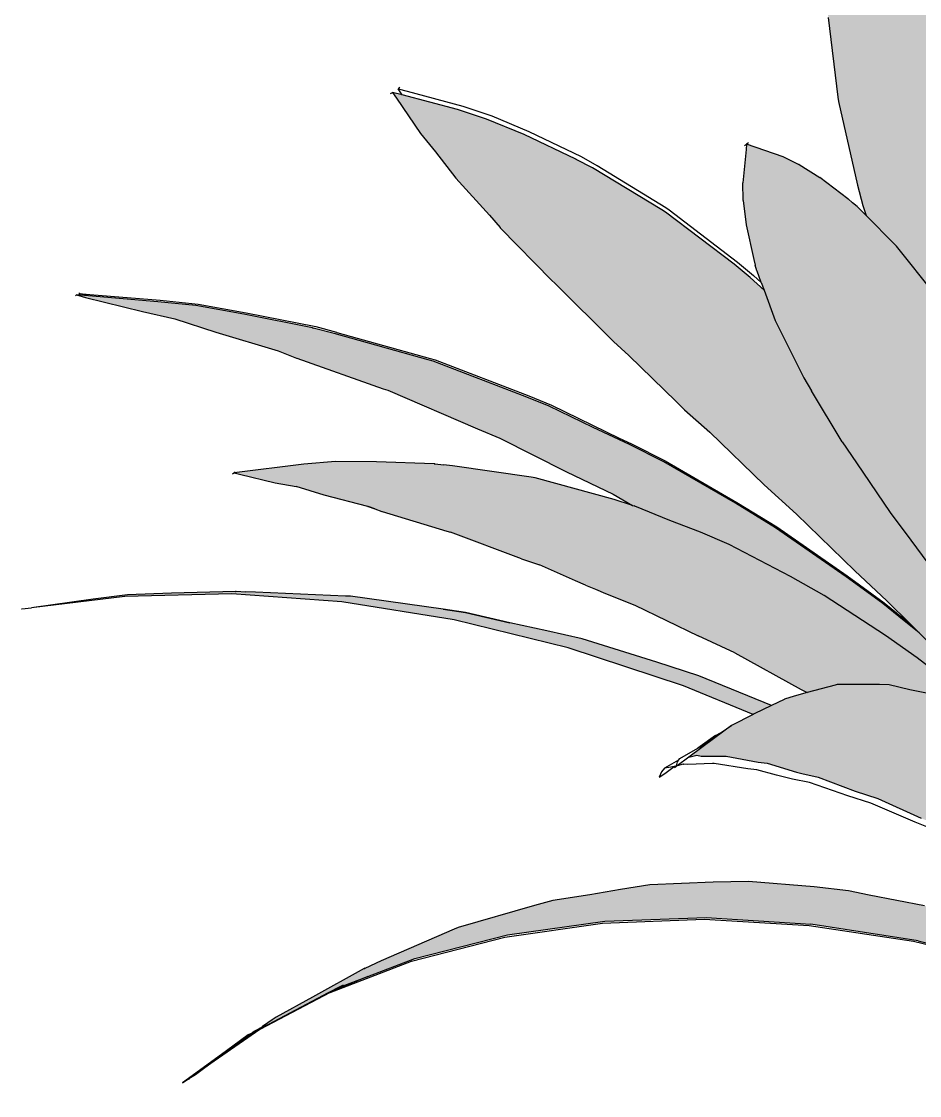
# Model space of a CAD drawing. Header units: metres. Extents: x -175 to 101, y -7 to 93.
# Drawn here: x 7.5479 to 7.6325, y 1.3136 to 1.4147 of the extents above; entities that cross this region are included whole.
import ezdxf

# ---------------------------------------------------------------- set-up
doc = ezdxf.new("R2010")
doc.units = ezdxf.units.M

# ---------------------------------------------------------------- blocks, each defined once
blk = doc.blocks.new('planta 2')
at = {"true_color": 0xffffff}
h = blk.add_hatch(color=7, dxfattribs=at)
h.dxf.hatch_style = 1
h.paths.add_polyline_path([(6.0606, 0.34076), (6.06278, 0.35035), (6.06412, 0.35543), (6.06619, 0.36432), (6.06726, 0.36831), (6.06822, 0.37242), (6.06934, 0.37744), (6.06996, 0.37982), (6.07206, 0.38959), (6.07218, 0.39007), (6.07391, 0.39887), (6.07415, 0.40078), (6.07418, 0.40083), (6.0751, 0.40671), (6.07544, 0.41073), (6.07574, 0.41359), (6.07581, 0.41869), (6.07582, 0.41957), (6.07507, 0.41874), (6.07038, 0.41358), (6.06806, 0.41073), (6.06528, 0.40672), (6.0616, 0.40076), (6.06059, 0.39885), (6.05632, 0.39006), (6.05613, 0.38959), (6.05258, 0.37983), (6.05183, 0.37743), (6.0515, 0.37619), (6.05118, 0.37769), (6.05096, 0.37837), (6.0508, 0.37892), (6.05074, 0.37908), (6.04928, 0.38307), (6.04796, 0.38577), (6.04688, 0.38754), (6.04397, 0.39123), (6.04358, 0.39071), (6.04108, 0.38754), (6.04, 0.38577), (6.03868, 0.38307), (6.0372, 0.37904), (6.037, 0.37837), (6.03678, 0.37769), (6.03678, 0.37765), (6.03646, 0.37619), (6.03625, 0.37523), (6.03542, 0.37142), (6.03537, 0.37108), (6.03459, 0.36374), (6.03453, 0.36193), (6.03432, 0.35473), (6.03441, 0.35164), (6.03459, 0.34441), (6.0349, 0.34027), (6.03542, 0.33223), (6.03588, 0.32788), (6.03644, 0.32163), (6.03678, 0.31793), (6.03721, 0.31454), (6.03868, 0.30109), (6.03878, 0.30033), (6.04055, 0.28533), (6.04108, 0.27998), (6.04163, 0.27545), (6.04175, 0.27462), (6.04188, 0.27341), (6.04234, 0.26962), (6.04262, 0.26651), (6.04372, 0.25585), (6.04384, 0.25576), (6.04398, 0.25577), (6.04428, 0.25589), (6.04427, 0.25579), (6.04469, 0.25581), (6.04481, 0.25581), (6.04853, 0.26651), (6.05182, 0.27462), (6.05345, 0.27878), (6.0586, 0.28996), (6.05889, 0.29049), (6.06384, 0.29993), (6.06525, 0.30218), (6.06807, 0.30686), (6.06912, 0.30865), (6.071, 0.31129), (6.07425, 0.31612), (6.07614, 0.31837), (6.07917, 0.32221), (6.08065, 0.32366), (6.08204, 0.32509), (6.08369, 0.32694), (6.08454, 0.32762), (6.08762, 0.33036), (6.08779, 0.33045), (6.09036, 0.33199), (6.09079, 0.3323), (6.09082, 0.33231), (6.09153, 0.33254), (6.09175, 0.3326), (6.09188, 0.33266), (6.08821, 0.33293), (6.08566, 0.33312), (6.08498, 0.33305), (6.08253, 0.33281), (6.08028, 0.33256), (6.07832, 0.33233), (6.07775, 0.33215), (6.07712, 0.33196), (6.0771, 0.33195), (6.07314, 0.33077), (6.07204, 0.33044), (6.0718, 0.33035), (6.06728, 0.32764), (6.06629, 0.32695), (6.0634, 0.32411), (6.06288, 0.32363), (6.06157, 0.3222), (6.05888, 0.31836), (6.05755, 0.31612), (6.05525, 0.31131), (6.0542, 0.30866), (6.05283, 0.30456), (6.0521, 0.30241), (6.05543, 0.31454), (6.05651, 0.31793), (6.05785, 0.32163), (6.06006, 0.32788), (6.06184, 0.33223), (6.06548, 0.34027), (6.06766, 0.34441), (6.07184, 0.35164), (6.07393, 0.35473), (6.07473, 0.35581), (6.07876, 0.36148), (6.08026, 0.36432), (6.0827, 0.36831), (6.08521, 0.37242), (6.08817, 0.37744), (6.0898, 0.37982), (6.09638, 0.38959), (6.09676, 0.39007), (6.10353, 0.39887), (6.10496, 0.40078), (6.10501, 0.40083), (6.10998, 0.40671), (6.11327, 0.41073), (6.11605, 0.41359), (6.12081, 0.41869), (6.12163, 0.41957), (6.12058, 0.41874), (6.1138, 0.41358), (6.11019, 0.41073), (6.10587, 0.40672), (6.09967, 0.40076), (6.09795, 0.39883), (6.09791, 0.39879), (6.09012, 0.39006), (6.08972, 0.38959), (6.08252, 0.37983), (6.08083, 0.37743), (6.07609, 0.36965), (6.07522, 0.36827), (6.07286, 0.36433), (6.06829, 0.35543), (6.06583, 0.35035), (6.06186, 0.34078), (6.05986, 0.33563), (6.05857, 0.33171), (6.05813, 0.33039), (6.0586, 0.33248), (6.05929, 0.33563)])
h.paths.add_polyline_path([(6.03129, 0.38959), (6.03108, 0.39007), (6.02675, 0.39887), (6.02567, 0.40078), (6.02565, 0.40083), (6.02199, 0.40671), (6.01917, 0.41073), (6.01683, 0.41359), (6.01215, 0.41869), (6.01135, 0.41957), (6.01135, 0.41874), (6.01149, 0.41358), (6.01183, 0.41073), (6.01221, 0.40672), (6.01322, 0.40076), (6.01348, 0.39883), (6.01349, 0.39879), (6.0153, 0.39006), (6.01542, 0.38959), (6.0176, 0.37983), (6.01824, 0.37743), (6.02004, 0.36965), (6.02037, 0.36827), (6.02146, 0.36433), (6.02358, 0.35543), (6.02495, 0.35035), (6.02718, 0.34078), (6.02851, 0.33563), (6.02939, 0.33171), (6.0297, 0.3303), (6.02896, 0.33248), (6.02792, 0.33563), (6.02592, 0.34076), (6.02193, 0.35035), (6.01946, 0.35543), (6.01488, 0.36432), (6.0125, 0.36831), (6.0099, 0.37242), (6.00684, 0.37744), (6.00516, 0.37982), (5.99795, 0.38959), (5.99754, 0.39007), (5.98969, 0.39887), (5.98784, 0.40085), (5.98176, 0.40671), (5.97744, 0.41073), (5.97382, 0.41359), (5.96715, 0.41869), (5.966, 0.41957), (5.96674, 0.41874), (5.97163, 0.41358), (5.97443, 0.41073), (5.97776, 0.40672), (5.98285, 0.40076), (5.98425, 0.39883), (5.98429, 0.39879), (5.99107, 0.39006), (5.99144, 0.38959), (5.99807, 0.37983), (5.99972, 0.37743), (6.00434, 0.36965), (6.00763, 0.36433), (6.00886, 0.36193), (6.00898, 0.36179), (6.00904, 0.36168), (6.01167, 0.35797), (6.01402, 0.35477), (6.01613, 0.35164), (6.0203, 0.34441), (6.02248, 0.34027), (6.02612, 0.33221), (6.02789, 0.32788), (6.02885, 0.32515), (6.03145, 0.31795), (6.03253, 0.31454), (6.03296, 0.31298), (6.03372, 0.31129), (6.03469, 0.30865), (6.03524, 0.30686), (6.03673, 0.30218), (6.03729, 0.29993), (6.03936, 0.29049), (6.03945, 0.28996), (6.04116, 0.27878), (6.04163, 0.27545), (6.04108, 0.27998), (6.04055, 0.28533), (6.03878, 0.30033), (6.03868, 0.30109), (6.03721, 0.31454), (6.03678, 0.31793), (6.03644, 0.32163), (6.03588, 0.32788), (6.03542, 0.33223), (6.0349, 0.34027), (6.03459, 0.34441), (6.03441, 0.35164), (6.03432, 0.35473), (6.03453, 0.36193), (6.03459, 0.36374), (6.0354, 0.37135), (6.03625, 0.37523), (6.03565, 0.37744), (6.0349, 0.37982)])
h.paths.add_polyline_path([(6.03032, 0.31837), (6.02777, 0.32221), (6.02653, 0.32366), (6.02504, 0.32509), (6.02326, 0.32694), (6.02233, 0.32762), (6.018, 0.33036), (6.01776, 0.33045), (6.01442, 0.3315), (6.01285, 0.33199), (6.01168, 0.3323), (6.00994, 0.33251), (6.00762, 0.3328), (6.00457, 0.33312), (6.00209, 0.33294), (5.99818, 0.33267), (5.99911, 0.33233), (5.99951, 0.33195), (6.00187, 0.33044), (6.00203, 0.33035), (6.00491, 0.32764), (6.00574, 0.32695), (6.00816, 0.32411), (6.0086, 0.32363), (6.01001, 0.3222), (6.0129, 0.31836), (6.01472, 0.31612), (6.01783, 0.31131), (6.01965, 0.30866), (6.02198, 0.30456), (6.02337, 0.30216), (6.02473, 0.29992), (6.02952, 0.29049), (6.02981, 0.28996), (6.0348, 0.27878), (6.03637, 0.27463), (6.03957, 0.26651), (6.04315, 0.25575), (6.04333, 0.25577), (6.04373, 0.25578), (6.04262, 0.26651), (6.04188, 0.27341), (6.04175, 0.27462), (6.04163, 0.27545), (6.04116, 0.27878), (6.03945, 0.28996), (6.03936, 0.29049), (6.03729, 0.29993), (6.03673, 0.30218), (6.03524, 0.30686), (6.03469, 0.30865), (6.03372, 0.31129), (6.03296, 0.31298), (6.03156, 0.31612)])
h.paths.add_polyline_path([(6.02248, 0.34027), (6.0203, 0.34441), (6.01613, 0.35164), (6.01402, 0.35477), (6.01167, 0.35797), (6.00904, 0.36168), (6.00898, 0.36179), (6.00886, 0.36193), (6.00736, 0.36372), (6.00075, 0.37108), (6.00037, 0.37142), (5.99312, 0.37769), (5.99227, 0.37837), (5.99148, 0.37904), (5.99142, 0.37904), (5.99138, 0.37908), (5.98566, 0.38305), (5.9815, 0.38577), (5.97807, 0.38754), (5.97044, 0.39123), (5.97089, 0.39071), (5.97397, 0.38753), (5.97586, 0.38577), (5.97816, 0.38307), (5.98183, 0.37908), (5.98189, 0.37904), (5.9824, 0.37837), (5.98294, 0.37766), (5.98297, 0.37762), (5.98827, 0.37142), (5.98857, 0.37108), (5.99409, 0.36374), (5.99552, 0.36193), (5.99814, 0.35797), (5.99889, 0.35689), (5.99961, 0.35581), (6.00036, 0.35473), (6.00258, 0.35164), (6.00702, 0.34441), (6.00964, 0.34027), (6.01401, 0.33223), (6.01442, 0.3315), (6.01795, 0.33038), (6.02233, 0.32762), (6.02326, 0.32694), (6.02504, 0.32509), (6.02653, 0.32366), (6.02777, 0.32221), (6.03032, 0.31837), (6.03156, 0.31612), (6.03296, 0.31298), (6.03253, 0.31454), (6.03145, 0.31795), (6.02885, 0.32515), (6.02789, 0.32788), (6.02612, 0.33221)], flags=17)
h.paths.add_polyline_path([(6.00449, 0.34027), (6.0011, 0.34441), (5.99503, 0.35164), (5.99196, 0.35477), (5.98872, 0.35797), (5.98487, 0.36193), (5.98281, 0.36372), (5.97423, 0.37108), (5.97375, 0.37142), (5.96485, 0.37769), (5.96387, 0.37837), (5.96295, 0.37904), (5.9629, 0.37904), (5.96284, 0.37908), (5.9562, 0.38305), (5.95163, 0.38577), (5.94787, 0.38754), (5.94102, 0.39071), (5.95127, 0.38577), (5.96231, 0.37904), (5.97299, 0.37108), (5.98325, 0.36193), (5.99303, 0.35164), (6.00228, 0.34027), (6.0075, 0.33281), (6.00762, 0.3328), (6.00994, 0.33251)])
h.paths.add_polyline_path([(5.99614, 0.31612), (5.9925, 0.31837), (5.98587, 0.32221), (5.98262, 0.32366), (5.97914, 0.32509), (5.97497, 0.32694), (5.9728, 0.32762), (5.96359, 0.33036), (5.96308, 0.33045), (5.95358, 0.33199), (5.95144, 0.3323), (5.95138, 0.33231), (5.94425, 0.3328), (5.93923, 0.33312), (5.93865, 0.33309), (5.93725, 0.33303), (5.9369, 0.33306), (5.93518, 0.33294), (5.9283, 0.33263), (5.93676, 0.33292), (5.93721, 0.33294), (5.94613, 0.33219), (5.94659, 0.33215), (5.94734, 0.33208), (5.94756, 0.33201), (5.94794, 0.33196), (5.94798, 0.33195), (5.95123, 0.33127), (5.95715, 0.33004), (5.96815, 0.3264), (5.97895, 0.32144), (5.98949, 0.3152), (5.9997, 0.30772), (6.00953, 0.29903), (6.01871, 0.28939), (6.02769, 0.27836), (6.03613, 0.2663), (6.0425, 0.25572), (6.04254, 0.25571), (6.04258, 0.25572), (6.04275, 0.25579), (6.0375, 0.26651), (6.03298, 0.27462), (6.03053, 0.27878), (6.02296, 0.28996), (6.02254, 0.29049), (6.01466, 0.29993), (6.01245, 0.30218), (6.00753, 0.30686), (6.0057, 0.30865), (6.00245, 0.31129)])
h.paths.add_polyline_path([(6.08852, 0.3077), (6.09879, 0.31517), (6.10938, 0.32141), (6.12024, 0.32635), (6.13131, 0.32999), (6.14161, 0.33212), (6.1514, 0.33294), (6.15966, 0.33263), (6.15379, 0.33293), (6.1516, 0.33303), (6.15106, 0.33306), (6.14973, 0.33312), (6.14931, 0.33309), (6.1447, 0.33281), (6.13742, 0.33233), (6.13533, 0.33196), (6.13528, 0.33195), (6.12577, 0.33044), (6.12528, 0.33035), (6.116, 0.32764), (6.11378, 0.32695), (6.10727, 0.32411), (6.10609, 0.32363), (6.10283, 0.3222), (6.09612, 0.31836), (6.09244, 0.31612), (6.08607, 0.31131), (6.08277, 0.30866), (6.0785, 0.30456), (6.07594, 0.30216), (6.07372, 0.29992), (6.06573, 0.29049), (6.0653, 0.28996), (6.05762, 0.27878), (6.05514, 0.27463), (6.05055, 0.26651), (6.04524, 0.25581), (6.04549, 0.25581), (6.05187, 0.2663), (6.06036, 0.27835), (6.0694, 0.28937), (6.07864, 0.29901)])
h.paths.add_polyline_path([(6.08094, 0.34441), (6.08536, 0.35164), (6.0876, 0.35473), (6.0876, 0.35477), (6.08835, 0.35581), (6.08907, 0.35689), (6.08982, 0.35797), (6.09246, 0.36193), (6.09387, 0.36372), (6.09938, 0.37108), (6.09969, 0.37142), (6.10499, 0.37762), (6.10502, 0.37769), (6.10556, 0.37837), (6.10609, 0.37904), (6.10613, 0.37908), (6.1098, 0.38305), (6.1121, 0.38577), (6.11399, 0.38754), (6.11706, 0.39071), (6.11754, 0.39123), (6.1165, 0.39071), (6.10989, 0.38753), (6.10646, 0.38577), (6.1023, 0.38307), (6.09648, 0.37904), (6.09569, 0.37837), (6.09484, 0.37766), (6.09481, 0.37762), (6.08759, 0.37142), (6.08722, 0.37108), (6.0806, 0.36374), (6.07908, 0.36193), (6.07876, 0.36148), (6.07473, 0.35581), (6.07393, 0.35473), (6.07184, 0.35164), (6.06766, 0.34441), (6.06548, 0.34027), (6.06184, 0.33223), (6.06006, 0.32788), (6.05785, 0.32163), (6.05651, 0.31793), (6.05543, 0.31454), (6.0521, 0.30241), (6.05283, 0.30456), (6.0542, 0.30866), (6.05525, 0.31131), (6.05755, 0.31612), (6.05888, 0.31836), (6.06157, 0.3222), (6.06288, 0.32363), (6.0634, 0.32411), (6.06629, 0.32695), (6.06728, 0.32764), (6.0718, 0.33035), (6.07204, 0.33044), (6.07314, 0.33077), (6.07355, 0.3315), (6.07395, 0.33221), (6.07832, 0.34027)], flags=17)
h.paths.add_polyline_path([(6.08568, 0.34027), (6.09493, 0.35164), (6.10471, 0.36193), (6.11497, 0.37108), (6.12565, 0.37904), (6.13669, 0.38577), (6.14694, 0.39071), (6.14009, 0.38753), (6.13633, 0.38577), (6.13625, 0.38573), (6.13176, 0.38307), (6.12501, 0.37904), (6.12408, 0.37837), (6.12311, 0.37766), (6.12306, 0.37762), (6.11421, 0.37142), (6.11373, 0.37108), (6.11114, 0.36886), (6.10515, 0.36374), (6.10306, 0.36193), (6.09709, 0.35581), (6.096, 0.35473), (6.09293, 0.35164), (6.08686, 0.34441), (6.08346, 0.34027), (6.078, 0.33251), (6.0778, 0.33223), (6.07775, 0.33215), (6.07832, 0.33233), (6.08028, 0.33256), (6.08046, 0.33281)])
for p, q in [((5.96585, 0.41958), (5.96599, 0.41957)), ((5.96585, 0.41958), (5.96599, 0.41957)), ((5.966, 0.41957), (5.96674, 0.41874)), ((5.96715, 0.41869), (5.966, 0.41957)), ((5.96641, 0.41958), (5.96633, 0.41957)), ((5.96715, 0.41869), (5.96633, 0.41957)), ((5.96633, 0.41957), (5.96738, 0.41874)), ((6.01106, 0.41958), (6.01133, 0.41957)), ((6.01135, 0.41957), (6.01135, 0.41874)), ((6.01215, 0.41869), (6.01135, 0.41957)), ((6.01215, 0.41869), (6.01214, 0.41957)), ((6.01214, 0.41957), (6.01289, 0.41874)), ((6.01241, 0.41958), (6.01216, 0.41957)), ((5.96674, 0.41874), (5.97163, 0.41358)), ((5.97382, 0.41359), (5.96715, 0.41869)), ((5.96738, 0.41874), (5.97416, 0.41358)), ((6.01135, 0.41874), (6.01149, 0.41358)), ((6.01683, 0.41359), (6.01215, 0.41869)), ((6.01289, 0.41874), (6.01758, 0.41358)), ((5.97163, 0.41358), (5.97443, 0.41073)), ((5.97744, 0.41073), (5.97382, 0.41359)), ((5.97416, 0.41358), (5.97777, 0.41073)), ((6.01149, 0.41358), (6.01183, 0.41073)), ((6.01917, 0.41073), (6.01683, 0.41359)), ((6.01758, 0.41358), (6.0199, 0.41073)), ((5.97443, 0.41073), (5.97776, 0.40672)), ((5.98176, 0.40671), (5.97744, 0.41073)), ((5.97777, 0.41073), (5.98209, 0.40672)), ((6.01183, 0.41073), (6.01221, 0.40672)), ((6.02199, 0.40671), (6.01917, 0.41073)), ((6.0199, 0.41073), (6.02268, 0.40672)), ((5.97776, 0.40672), (5.98285, 0.40076)), ((5.98786, 0.40083), (5.98176, 0.40671)), ((5.98209, 0.40672), (5.98829, 0.40076)), ((6.01221, 0.40672), (6.01322, 0.40076)), ((6.02565, 0.40083), (6.02199, 0.40671)), ((6.02268, 0.40672), (6.02636, 0.40076)), ((5.98285, 0.40076), (5.98425, 0.39883)), ((5.98786, 0.40083), (5.98791, 0.40078)), ((5.98792, 0.40077), (5.98786, 0.40083)), ((5.98792, 0.40077), (5.98786, 0.40083)), ((5.98969, 0.39887), (5.98791, 0.40078)), ((5.98829, 0.40076), (5.99001, 0.39883)), ((6.01322, 0.40076), (6.01348, 0.39883)), ((6.02565, 0.40083), (6.02567, 0.40078)), ((6.02569, 0.40077), (6.02565, 0.40083)), ((6.02675, 0.39887), (6.02567, 0.40078)), ((6.02636, 0.40076), (6.02738, 0.39883)), ((5.98425, 0.39883), (5.98429, 0.39879)), ((5.98429, 0.39879), (5.99107, 0.39006)), ((5.99754, 0.39007), (5.98969, 0.39887)), ((5.99001, 0.39883), (5.99005, 0.39879)), ((5.99005, 0.39879), (5.99784, 0.39006)), ((6.01348, 0.39883), (6.01349, 0.39879)), ((6.01349, 0.39879), (6.0153, 0.39006)), ((6.03108, 0.39007), (6.02675, 0.39887)), ((6.02738, 0.39883), (6.0274, 0.39879)), ((6.0274, 0.39879), (6.03163, 0.39006)), ((6.06056, 0.39879), (6.05632, 0.39006)), ((5.93993, 0.39123), (5.93996, 0.39123)), ((5.93993, 0.39123), (5.93996, 0.39123)), ((5.93997, 0.39123), (5.94102, 0.39071)), ((5.95127, 0.38577), (5.94102, 0.39071)), ((5.94787, 0.38754), (5.94102, 0.39071)), ((5.9702, 0.39123), (5.97042, 0.39123)), ((5.97807, 0.38754), (5.97044, 0.39123)), ((5.97044, 0.39123), (5.97089, 0.39071)), ((5.97061, 0.39123), (5.97044, 0.39123)), ((5.97089, 0.39071), (5.97397, 0.38753)), ((6.04358, 0.39071), (6.04108, 0.38754)), ((6.04397, 0.39123), (6.04358, 0.39071)), ((6.04369, 0.39123), (6.04397, 0.39123)), ((6.04688, 0.38754), (6.04397, 0.39123)), ((6.04427, 0.39123), (6.04399, 0.39123)), ((5.99107, 0.39006), (5.99144, 0.38959)), ((5.99144, 0.38959), (5.99807, 0.37983)), ((5.99795, 0.38959), (5.99754, 0.39007)), ((5.99784, 0.39006), (5.99824, 0.38959)), ((6.00516, 0.37982), (5.99795, 0.38959)), ((5.99824, 0.38959), (6.00544, 0.37983)), ((6.0153, 0.39006), (6.01542, 0.38959)), ((6.01542, 0.38959), (6.0176, 0.37983)), ((6.03129, 0.38959), (6.03108, 0.39007)), ((6.0349, 0.37982), (6.03129, 0.38959)), ((6.03163, 0.39006), (6.03183, 0.38959)), ((6.03183, 0.38959), (6.03538, 0.37983)), ((6.05613, 0.38959), (6.05258, 0.37983)), ((6.05632, 0.39006), (6.05613, 0.38959)), ((5.95163, 0.38577), (5.94787, 0.38754)), ((5.97397, 0.38753), (5.97586, 0.38577)), ((5.9815, 0.38577), (5.97807, 0.38754)), ((6.04, 0.38577), (6.04108, 0.38754)), ((6.04796, 0.38577), (6.04688, 0.38754)), ((5.96231, 0.37904), (5.95127, 0.38577)), ((5.9562, 0.38305), (5.95163, 0.38577)), ((5.97816, 0.38307), (5.97586, 0.38577)), ((5.98566, 0.38305), (5.9815, 0.38577)), ((6.03997, 0.38573), (6.03868, 0.38307)), ((6.03997, 0.38573), (6.04, 0.38577)), ((6.04799, 0.38573), (6.04796, 0.38577)), ((6.04799, 0.38573), (6.04928, 0.38307)), ((5.96284, 0.37908), (5.9562, 0.38305)), ((5.98183, 0.37908), (5.97816, 0.38307)), ((5.99138, 0.37908), (5.98566, 0.38305)), ((6.03868, 0.38307), (6.0372, 0.37904)), ((6.05074, 0.37908), (6.04928, 0.38307)), ((5.97299, 0.37108), (5.96231, 0.37904)), ((5.96284, 0.37908), (5.9629, 0.37904)), ((5.9629, 0.37904), (5.96284, 0.37908)), ((5.9629, 0.37904), (5.96284, 0.37908)), ((5.9629, 0.37904), (5.96295, 0.37904)), ((5.96295, 0.37904), (5.96387, 0.37837)), ((5.98183, 0.37908), (5.98189, 0.37904)), ((5.98186, 0.37904), (5.98183, 0.37908)), ((5.9824, 0.37837), (5.98186, 0.37904)), ((5.98189, 0.37904), (5.9824, 0.37837)), ((5.99138, 0.37908), (5.99142, 0.37904)), ((5.99144, 0.37904), (5.99138, 0.37908)), ((5.99142, 0.37904), (5.99148, 0.37904)), ((5.99148, 0.37904), (5.99227, 0.37837)), ((5.99807, 0.37983), (5.99972, 0.37743)), ((6.00684, 0.37744), (6.00516, 0.37982)), ((6.00544, 0.37983), (6.00713, 0.37743)), ((6.0176, 0.37983), (6.01824, 0.37743)), ((6.03565, 0.37744), (6.0349, 0.37982)), ((6.03538, 0.37983), (6.03612, 0.37743)), ((6.0372, 0.37904), (6.037, 0.37837)), ((6.05074, 0.37908), (6.05073, 0.37904)), ((6.05074, 0.37908), (6.05076, 0.37904)), ((6.05075, 0.37904), (6.05074, 0.37908)), ((6.05076, 0.37904), (6.05096, 0.37837)), ((6.05258, 0.37983), (6.05183, 0.37743)), ((5.96485, 0.37769), (5.96387, 0.37837)), ((5.97375, 0.37142), (5.96485, 0.37769)), ((5.9824, 0.37837), (5.98294, 0.37766)), ((5.98294, 0.37766), (5.98297, 0.37762)), ((5.98297, 0.37762), (5.98827, 0.37142)), ((5.99312, 0.37769), (5.99227, 0.37837)), ((6.00037, 0.37142), (5.99312, 0.37769)), ((6.03646, 0.37619), (6.03678, 0.37762)), ((6.03678, 0.37769), (6.037, 0.37837)), ((6.03678, 0.37762), (6.03678, 0.37769)), ((6.03678, 0.37769), (6.03678, 0.37766)), ((6.03678, 0.37766), (6.03678, 0.37762)), ((6.05118, 0.37769), (6.05096, 0.37837)), ((6.0515, 0.37619), (6.05118, 0.37769)), ((5.99972, 0.37743), (6.00434, 0.36965)), ((6.0099, 0.37242), (6.00684, 0.37744)), ((6.00713, 0.37743), (6.01187, 0.36965)), ((6.01824, 0.37743), (6.02004, 0.36965)), ((6.03625, 0.37523), (6.03565, 0.37744)), ((6.03612, 0.37743), (6.03646, 0.37619)), ((6.05183, 0.37743), (6.0515, 0.37619)), ((6.03625, 0.37523), (6.03542, 0.37142)), ((6.03646, 0.37619), (6.03625, 0.37523)), ((6.05254, 0.37142), (6.0515, 0.37619)), ((6.0125, 0.36831), (6.0099, 0.37242)), ((5.98325, 0.36193), (5.97299, 0.37108)), ((5.97423, 0.37108), (5.97375, 0.37142)), ((5.98281, 0.36372), (5.97423, 0.37108)), ((5.98827, 0.37142), (5.98857, 0.37108)), ((5.99409, 0.36374), (5.98857, 0.37108)), ((6.00075, 0.37108), (6.00037, 0.37142)), ((6.00736, 0.36372), (6.00075, 0.37108)), ((6.03537, 0.37108), (6.03459, 0.36374)), ((6.03542, 0.37142), (6.03537, 0.37108)), ((6.05259, 0.37108), (6.05254, 0.37142)), ((6.05337, 0.36372), (6.05259, 0.37108)), ((6.00434, 0.36965), (6.00763, 0.36433)), ((6.01187, 0.36965), (6.01274, 0.36827)), ((6.02004, 0.36965), (6.02037, 0.36827)), ((6.01488, 0.36432), (6.0125, 0.36831)), ((6.01274, 0.36827), (6.01509, 0.36433)), ((6.02037, 0.36827), (6.02146, 0.36433)), ((5.98487, 0.36193), (5.98281, 0.36372)), ((5.98281, 0.36372), (5.9849, 0.36193)), ((5.99409, 0.36374), (5.99552, 0.36193)), ((6.00886, 0.36193), (6.00736, 0.36372)), ((6.00763, 0.36433), (6.00886, 0.36193)), ((6.01946, 0.35543), (6.01488, 0.36432)), ((6.01509, 0.36433), (6.01967, 0.35543)), ((6.02146, 0.36433), (6.02358, 0.35543)), ((6.03459, 0.36374), (6.03453, 0.36193)), ((5.99303, 0.35164), (5.98325, 0.36193)), ((5.98872, 0.35797), (5.98487, 0.36193)), ((5.9849, 0.36193), (5.98872, 0.35797)), ((5.99814, 0.35797), (5.99552, 0.36193)), ((6.00886, 0.36193), (6.00898, 0.36179)), ((6.00904, 0.36168), (6.00898, 0.36179)), ((6.01167, 0.35797), (6.00904, 0.36168)), ((6.03432, 0.35473), (6.03453, 0.36193)), ((5.99196, 0.35477), (5.98872, 0.35797)), ((5.99889, 0.35689), (5.99814, 0.35797)), ((5.99889, 0.35689), (5.99961, 0.35581)), ((6.01402, 0.35477), (6.01167, 0.35797)), ((5.99961, 0.35581), (6.00036, 0.35473)), ((5.99503, 0.35164), (5.99196, 0.35477)), ((6.00036, 0.35473), (6.00258, 0.35164)), ((6.01613, 0.35164), (6.01402, 0.35477)), ((6.02193, 0.35035), (6.01946, 0.35543)), ((6.01967, 0.35543), (6.02213, 0.35035)), ((6.02358, 0.35543), (6.02495, 0.35035)), ((6.03432, 0.35473), (6.03441, 0.35164)), ((6.00228, 0.34027), (5.99303, 0.35164)), ((6.0011, 0.34441), (5.99503, 0.35164)), ((6.00258, 0.35164), (6.00702, 0.34441)), ((6.0203, 0.34441), (6.01613, 0.35164)), ((6.03441, 0.35164), (6.03459, 0.34441)), ((6.02592, 0.34076), (6.02193, 0.35035)), ((6.02213, 0.35035), (6.0261, 0.34078)), ((6.02495, 0.35035), (6.02718, 0.34078)), ((6.00449, 0.34027), (6.0011, 0.34441)), ((6.00964, 0.34027), (6.00702, 0.34441)), ((6.02248, 0.34027), (6.0203, 0.34441)), ((6.03459, 0.34441), (6.0349, 0.34027)), ((6.0075, 0.33281), (6.00228, 0.34027)), ((6.00994, 0.33251), (6.00449, 0.34027)), ((6.00964, 0.34027), (6.01401, 0.33223)), ((6.02612, 0.33221), (6.02248, 0.34027)), ((6.02792, 0.33563), (6.02592, 0.34076)), ((6.0261, 0.34078), (6.0281, 0.33563)), ((6.02718, 0.34078), (6.02851, 0.33563)), ((6.0349, 0.34027), (6.03542, 0.33223)), ((6.02896, 0.33248), (6.02792, 0.33563)), ((6.0281, 0.33563), (6.02939, 0.33171)), ((6.02851, 0.33563), (6.02939, 0.33171)), ((5.93201, 0.33294), (5.92542, 0.33254)), ((5.92542, 0.33254), (5.92645, 0.33254)), ((5.9255, 0.33252), (5.92542, 0.33254)), ((5.9255, 0.33252), (5.92542, 0.33254)), ((5.9263, 0.33252), (5.92644, 0.33254)), ((5.92645, 0.33254), (5.9266, 0.33256)), ((5.9266, 0.33256), (5.92731, 0.33256)), ((5.92731, 0.33256), (5.9283, 0.33263)), ((5.93518, 0.33294), (5.9283, 0.33263)), ((5.9283, 0.33263), (5.93291, 0.33293)), ((5.93676, 0.33292), (5.9283, 0.33263)), ((5.93525, 0.33312), (5.93201, 0.33294)), ((5.93291, 0.33293), (5.93562, 0.33309)), ((5.9369, 0.33306), (5.93518, 0.33294)), ((5.93562, 0.33309), (5.93525, 0.33312)), ((5.93562, 0.33309), (5.9361, 0.33312)), ((5.9361, 0.33312), (5.9369, 0.33306)), ((5.93721, 0.33294), (5.93676, 0.33292)), ((5.94635, 0.33212), (5.93676, 0.33292)), ((5.9369, 0.33306), (5.93725, 0.33303)), ((5.94613, 0.33219), (5.93721, 0.33294)), ((5.93725, 0.33303), (5.93823, 0.33312)), ((5.93865, 0.33309), (5.93725, 0.33303)), ((5.93823, 0.33312), (5.93865, 0.33309)), ((5.93923, 0.33312), (5.93865, 0.33309)), ((5.94425, 0.3328), (5.93923, 0.33312)), ((5.95138, 0.33231), (5.94425, 0.3328)), ((5.94659, 0.33215), (5.94613, 0.33219)), ((5.94613, 0.33219), (5.94635, 0.33212)), ((5.94635, 0.33212), (5.95665, 0.32999)), ((5.94734, 0.33208), (5.94659, 0.33215)), ((5.94726, 0.33199), (5.94659, 0.33215)), ((5.95138, 0.33231), (5.95144, 0.3323)), ((5.95145, 0.33231), (5.95138, 0.33231)), ((5.95358, 0.33199), (5.95144, 0.3323)), ((5.99442, 0.33294), (5.99384, 0.33254)), ((5.99384, 0.33254), (5.99465, 0.33256)), ((5.9941, 0.33252), (5.99386, 0.33254)), ((5.99497, 0.33312), (5.99442, 0.33294)), ((5.99465, 0.33256), (5.99608, 0.33266)), ((5.99695, 0.33303), (5.99497, 0.33312)), ((5.99568, 0.3328), (5.99497, 0.33312)), ((5.99608, 0.33266), (5.99568, 0.3328)), ((5.99604, 0.33252), (5.99631, 0.33254)), ((5.99636, 0.33256), (5.99608, 0.33266)), ((5.99633, 0.33254), (5.99636, 0.33256)), ((5.99636, 0.33256), (5.99671, 0.33293)), ((5.99643, 0.33254), (5.99636, 0.33256)), ((5.99818, 0.33267), (5.99643, 0.33254)), ((5.99714, 0.33231), (5.99643, 0.33254)), ((5.99671, 0.33293), (5.99695, 0.33303)), ((5.99695, 0.33303), (5.99717, 0.33312)), ((5.99714, 0.33231), (5.99717, 0.3323)), ((5.99717, 0.33312), (5.99965, 0.33298)), ((5.9976, 0.33199), (5.99717, 0.3323)), ((6.00209, 0.33294), (5.99818, 0.33267)), ((5.99818, 0.33267), (5.99911, 0.33233)), ((5.99911, 0.33233), (5.99951, 0.33195)), ((6.0023, 0.33312), (5.99965, 0.33298)), ((5.99965, 0.33298), (6.00041, 0.33294)), ((6.00041, 0.33294), (6.00298, 0.33305)), ((6.00457, 0.33312), (6.00209, 0.33294)), ((6.0023, 0.33312), (6.00298, 0.33305)), ((6.00298, 0.33305), (6.00457, 0.33312)), ((6.0075, 0.33281), (6.00457, 0.33312)), ((6.00762, 0.3328), (6.0075, 0.33281)), ((6.00994, 0.33251), (6.00762, 0.3328)), ((6.01162, 0.33231), (6.00994, 0.33251)), ((6.01166, 0.33231), (6.01162, 0.33231)), ((6.01285, 0.33199), (6.01166, 0.33231)), ((6.01401, 0.33223), (6.01442, 0.3315)), ((6.02789, 0.32788), (6.02612, 0.33221)), ((6.0297, 0.3303), (6.02896, 0.33248)), ((5.95123, 0.33127), (5.94726, 0.33199)), ((5.94815, 0.33201), (5.94734, 0.33208)), ((5.94734, 0.33208), (5.94756, 0.33201)), ((5.94756, 0.33201), (5.94794, 0.33196)), ((5.94794, 0.33196), (5.94798, 0.33195)), ((5.94798, 0.33195), (5.95123, 0.33127)), ((5.95123, 0.33127), (5.95715, 0.33004)), ((5.96308, 0.33045), (5.95358, 0.33199)), ((6.00017, 0.33045), (5.9976, 0.33199)), ((5.99951, 0.33195), (6.00187, 0.33044)), ((6.01442, 0.3315), (6.01285, 0.33199)), ((6.01776, 0.33045), (6.01442, 0.3315)), ((6.02939, 0.33171), (6.0297, 0.3303)), ((5.95665, 0.32999), (5.96772, 0.32635)), ((5.95715, 0.33004), (5.96815, 0.3264)), ((5.96359, 0.33036), (5.96308, 0.33045)), ((5.9728, 0.32762), (5.96359, 0.33036)), ((6.00033, 0.33036), (6.00017, 0.33045)), ((6.00342, 0.32762), (6.00033, 0.33036)), ((6.00187, 0.33044), (6.00203, 0.33035)), ((6.00203, 0.33035), (6.00491, 0.32764)), ((6.018, 0.33036), (6.01776, 0.33045)), ((6.02233, 0.32762), (6.018, 0.33036)), ((6.0297, 0.3303), (6.03012, 0.3284)), ((5.97497, 0.32694), (5.9728, 0.32762)), ((5.97914, 0.32509), (5.97497, 0.32694)), ((6.00427, 0.32694), (6.00342, 0.32762)), ((6.00592, 0.32509), (6.00427, 0.32694)), ((6.00491, 0.32764), (6.00574, 0.32695)), ((6.00574, 0.32695), (6.00816, 0.32411)), ((6.02326, 0.32694), (6.02233, 0.32762)), ((6.02504, 0.32509), (6.02326, 0.32694)), ((6.02885, 0.32515), (6.02789, 0.32788)), ((5.96772, 0.32635), (5.97857, 0.32141)), ((5.96815, 0.3264), (5.97895, 0.32144)), ((5.98262, 0.32366), (5.97914, 0.32509)), ((6.0073, 0.32366), (6.00592, 0.32509)), ((6.02653, 0.32366), (6.02504, 0.32509)), ((5.98587, 0.32221), (5.98262, 0.32366)), ((6.00879, 0.32221), (6.0073, 0.32366)), ((6.00816, 0.32411), (6.0086, 0.32363)), ((6.0086, 0.32363), (6.01001, 0.3222)), ((5.9925, 0.31837), (5.98587, 0.32221)), ((6.01182, 0.31837), (6.00879, 0.32221)), ((6.01001, 0.3222), (6.0129, 0.31836)), ((5.97857, 0.32141), (5.98917, 0.31517)), ((5.97895, 0.32144), (5.98949, 0.3152)), ((5.99614, 0.31612), (5.9925, 0.31837)), ((6.01371, 0.31612), (6.01182, 0.31837)), ((6.0129, 0.31836), (6.01472, 0.31612)), ((6.00245, 0.31129), (5.99614, 0.31612)), ((6.01696, 0.31129), (6.01371, 0.31612)), ((6.01472, 0.31612), (6.01783, 0.31131)), ((5.98917, 0.31517), (5.99944, 0.3077)), ((5.98949, 0.3152), (5.9997, 0.30772)), ((6.0057, 0.30865), (6.00245, 0.31129)), ((6.01884, 0.30865), (6.01696, 0.31129)), ((5.99944, 0.3077), (6.00903, 0.29929)), ((6.00953, 0.29903), (5.9997, 0.30772)), ((6.00753, 0.30686), (6.0057, 0.30865)), ((6.01245, 0.30218), (6.00753, 0.30686)), ((6.00903, 0.29929), (6.01856, 0.28937)), ((6.00953, 0.29903), (6.01871, 0.28939))]:
    blk.add_line(p, q)

msp = doc.modelspace()

# ---------------------------------------------------------------- block references
at = {"xscale": 0.7795417030862183, "yscale": 0.7795417030862183, "zscale": 0.7795417030862183, "rotation": 32.64801757111652}
msp.add_blockref('planta 2', (3.81364, -1.39538), dxfattribs=at)

doc.saveas('drawing.dxf')
